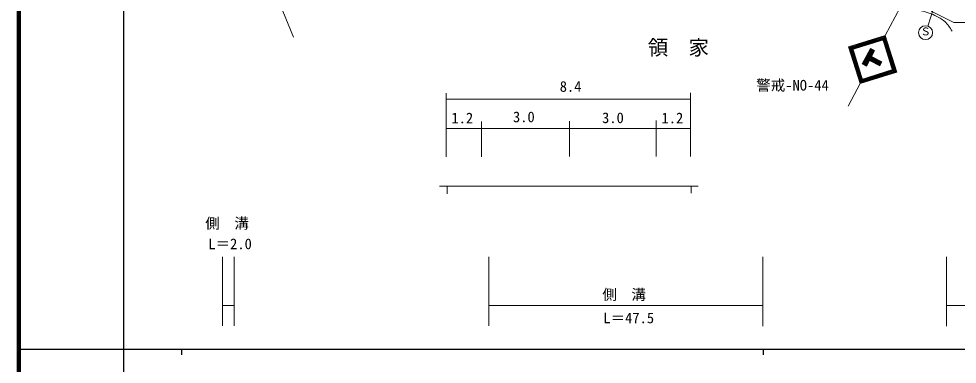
# Model space of a CAD drawing. Units: millimetres, scale not verified. Extents: x 40000 to 680000, y 20000 to 380000.
# Drawn here: x 40000 to 201348, y 202409 to 261835 of the extents above; entities that cross this region are included whole.
import ezdxf
from ezdxf.enums import TextEntityAlignment as Align

# ---------------------------------------------------------------- set-up
doc = ezdxf.new("R2010")
doc.units = ezdxf.units.MM
doc.header["$LTSCALE"] = 1000
for name, color, linetype, lineweight in [('M-BGD', 7, 'Continuous', 13), ('M-BMK', 2, 'Continuous', 13), ('M-BMK-SRVR', 3, 'Continuous', 13), ('M-STR-HTXT', 7, 'Continuous', 13), ('M-STR-STRC', 7, 'Continuous', 13), ('M-TTL', 2, 'Continuous', 140), ('M-TTL-BAND', 7, 'Continuous', 25)]:
    doc.layers.add(name, color=color, linetype=linetype, lineweight=lineweight)
doc.styles.add('ＭＳ ゴシック', font='')
doc.styles.get('ＭＳ ゴシック').set_extended_font_data('MS Gothic')

msp = doc.modelspace()

# ---------------------------------------------------------------- linework, layer by layer
at = {"layer": 'M-BGD'}
for p, q in [((200739, 261212), (196861, 263129)), ((206826, 261186), (200739, 261212))]:
    msp.add_line(p, q, dxfattribs=at)
msp.add_open_spline([(200468, 259727), (200083, 260311), (199699, 260894), (199194, 261352), (198712, 261789), (198119, 262113), (197518, 262391), (197075, 262596), (196627, 262776), (196167, 262924), (195493, 263139), (194792, 263285), (194088, 263353), (192975, 263460), (191855, 263374), (190735, 263288)], degree=3, knots=[0, 0, 0, 0, 1, 1, 1, 2, 2, 2, 3, 3, 3, 4, 4, 4, 5, 5, 5, 5], dxfattribs=at)
at = {"layer": 'M-BMK'}
msp.add_open_spline([(172099, 299855), (173989, 299264), (175879, 298673), (177762, 298060), (183665, 296138), (189500, 294004), (195258, 291680), (199279, 290056), (203263, 288340), (207221, 286572), (210184, 285248), (213134, 283896), (216025, 282405), (220590, 280052), (225008, 277356), (228995, 274139), (231880, 271811), (234539, 269211), (237194, 266612), (242942, 260987), (248673, 255370), (254405, 249754)], degree=3, knots=[0, 0, 0, 0, 1, 1, 1, 2, 2, 2, 3, 3, 3, 4, 4, 4, 5, 5, 5, 6, 6, 6, 7, 7, 7, 7], dxfattribs=at)
at = {"layer": 'M-BMK-SRVR'}
msp.add_line((87246, 258648), (83702, 267353), dxfattribs=at)
at = {"layer": 'M-STR-HTXT'}
for p, q in [((203794, 284081), (196301, 260580)), ((113470, 249047), (113470, 238088)), ((155516, 249109), (155516, 238149)), ((155516, 247997), (113470, 247997)), ((119569, 238082), (119583, 244138)), ((134699, 238136), (134699, 244219)), ((149594, 238129), (149589, 244316)), ((155516, 242934), (113470, 242934)), ((156789, 233048), (112349, 233059)), ((113636, 231738), (113636, 233055)), ((155614, 231852), (155614, 233048)), ((75043, 208993), (75043, 220896)), ((77015, 208993), (77015, 220896)), ((120826, 208993), (120826, 220896)), ((167902, 208985), (167902, 220895)), ((199520, 208945), (199520, 220896)), ((75043, 212494), (77015, 212494)), ((120826, 212494), (167902, 212494)), ((199520, 212494), (239453, 212494))]:
    msp.add_line(p, q, dxfattribs=at)
msp.add_circle((195908, 259446), 1200, dxfattribs=at)
at = {"layer": 'M-STR-STRC'}
for p, q in [((188971, 258945), (201300, 282134)), ((182668, 256985), (188968, 258954)), ((182794, 256919), (188902, 258828)), ((182919, 256854), (188837, 258703)), ((183044, 256788), (188771, 258578)), ((183074, 256693), (188801, 258482)), ((183104, 256597), (188831, 258387)), ((183134, 256502), (188860, 258291)), ((188485, 258488), (190274, 252761)), ((188580, 258518), (190370, 252791)), ((188675, 258548), (190465, 252821)), ((188771, 258578), (190561, 252851)), ((188837, 258703), (190686, 252785)), ((188902, 258828), (190811, 252720)), ((188968, 258954), (190936, 252654)), ((182668, 256985), (184637, 250685)), ((182794, 256919), (184702, 250811)), ((182919, 256854), (184768, 250936)), ((183044, 256788), (184834, 251061)), ((183140, 256818), (184929, 251091)), ((183235, 256848), (185025, 251121)), ((183330, 256878), (185120, 251151)), ((186416, 256715), (185024, 254058)), ((186504, 256669), (185112, 254011)), ((186593, 256623), (185201, 253965)), ((186682, 256576), (185289, 253919)), ((187124, 256344), (186416, 256715)), ((186770, 256530), (185378, 253872)), ((186859, 256483), (185467, 253826)), ((186947, 256437), (185555, 253779)), ((187036, 256391), (185644, 253733)), ((187124, 256344), (185732, 253687)), ((188219, 254078), (186428, 255015)), ((188265, 254166), (186475, 255104)), ((188312, 254255), (186521, 255193)), ((188358, 254343), (186568, 255281)), ((188404, 254432), (186614, 255370)), ((185732, 253687), (185024, 254058)), ((188033, 253723), (186243, 254661)), ((188079, 253812), (186289, 254750)), ((188126, 253900), (186336, 254838)), ((188172, 253989), (186382, 254927)), ((188404, 254432), (188033, 253723)), ((184637, 250685), (190936, 252654)), ((184702, 250811), (190811, 252720)), ((184744, 251348), (190471, 253137)), ((184768, 250936), (190686, 252785)), ((184774, 251252), (190501, 253042)), ((184804, 251157), (190531, 252946)), ((184834, 251061), (190561, 252851)), ((184637, 250685), (182588, 246773))]:
    msp.add_line(p, q, dxfattribs=at)
at = {"layer": 'M-TTL'}
msp.add_line((40000, 380000), (40000, 20000), dxfattribs=at)
at = {"layer": 'M-TTL-BAND'}
for p, q in [((58000, 370000), (58000, 20000)), ((40000, 205000), (579000, 205000)), ((68000, 205000), (68000, 204000)), ((168000, 205000), (168000, 204000))]:
    msp.add_line(p, q, dxfattribs=at)

# ---------------------------------------------------------------- texts
at = {"layer": 'M-BGD', "style": 'ＭＳ ゴシック'}
msp.add_text('領\u3000家', height=2566, dxfattribs=at).set_placement((148152, 254839), align=Align.BOTTOM_LEFT)
at = {"layer": 'M-STR-HTXT', "style": 'ＭＳ ゴシック'}
for s, height, p in [('Ｓ', 1320, (195018, 258585)), ('8.4', 1833, (133004, 248721)), ('1.2', 1833, (114387, 243306)), ('3.0', 1833, (124964, 243488)), ('3.0', 1833, (140285, 243336)), ('1.2', 1833, (150507, 243306)), ('側\u3000溝', 1833, (72066, 225188)), ('L＝2.0', 1833, (72584, 221650)), ('側\u3000溝', 1833, (140330, 212936)), ('L＝47.5', 1833, (140497, 208908))]:
    msp.add_text(s, height=height, dxfattribs=at).set_placement(p, align=Align.BOTTOM_LEFT)
at = {"layer": 'M-STR-STRC', "style": 'ＭＳ ゴシック'}
msp.add_text('警戒-NO-44', height=1833, dxfattribs=at).set_placement((166784, 248929), align=Align.BOTTOM_LEFT)

doc.saveas('drawing.dxf')
